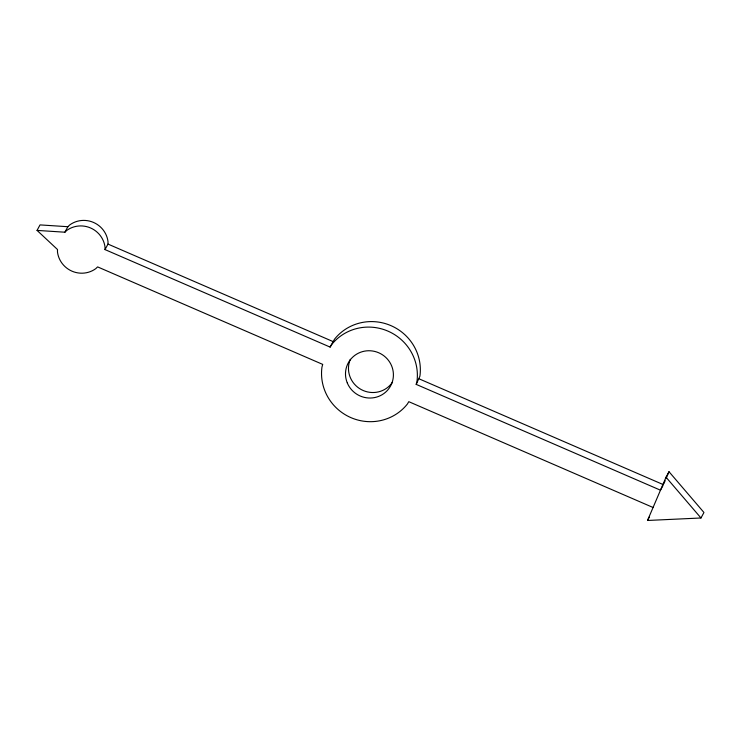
<?xml version="1.0" encoding="UTF-8"?>
<svg xmlns="http://www.w3.org/2000/svg" width="741" height="741" viewBox="0 0 741 741"><rect width="100%" height="100%" fill="white"/><g stroke="black" fill="none" stroke-linecap="round" stroke-linejoin="round"><path stroke-width="1.11" d="M105.009 249.587L105.018 247.031A24.092 23.517 28.4 0 0 66.746 230.451L64.902 232.211L37.05 230.405L40.023 224.903L67.876 226.709L69.719 224.94A24.092 23.517 28.4 0 1 108.001 241.529L107.991 244.085L105.009 249.587L330.115 347.094L331.551 344.704A48.184 47.035 28.4 0 1 387.969 331.134A48.184 47.035 28.4 0 1 416.942 381.689L416.192 384.384L660.472 490.19L662.954 485.605M416.192 384.384L419.915 376.187A48.184 47.035 28.4 0 0 390.942 325.632A48.184 47.035 28.4 0 0 334.524 339.193L330.115 347.094M647.514 520.469L666.029 477.213L669.003 471.711L703.95 512.485L700.977 517.987L647.514 520.469L649.496 516.801M663.88 483.688L665.159 480.696M666.011 478.695L669.003 471.711M64.902 232.211L67.876 226.709M107.991 244.085L333.098 341.592M419.174 378.873L663.454 484.688M653.071 507.492L408.791 401.678L407.355 404.077A48.184 47.035 28.4 0 1 350.938 417.637A48.184 47.035 28.4 0 1 321.965 367.091L322.715 364.396L97.608 266.89L95.765 268.659A24.092 23.517 28.4 0 1 57.483 252.07L57.492 249.513L37.05 230.405M666.029 477.213L700.977 517.987M392.582 382.069A24.092 23.517 28.4 0 1 361.275 389.59A24.092 23.517 28.4 0 1 350.326 359.311M347.279 382.912A24.092 23.517 28.4 0 0 388.404 389.229A24.092 23.517 28.4 0 0 372.677 351.021A24.092 23.517 28.4 0 0 347.279 382.912"/></g></svg>
